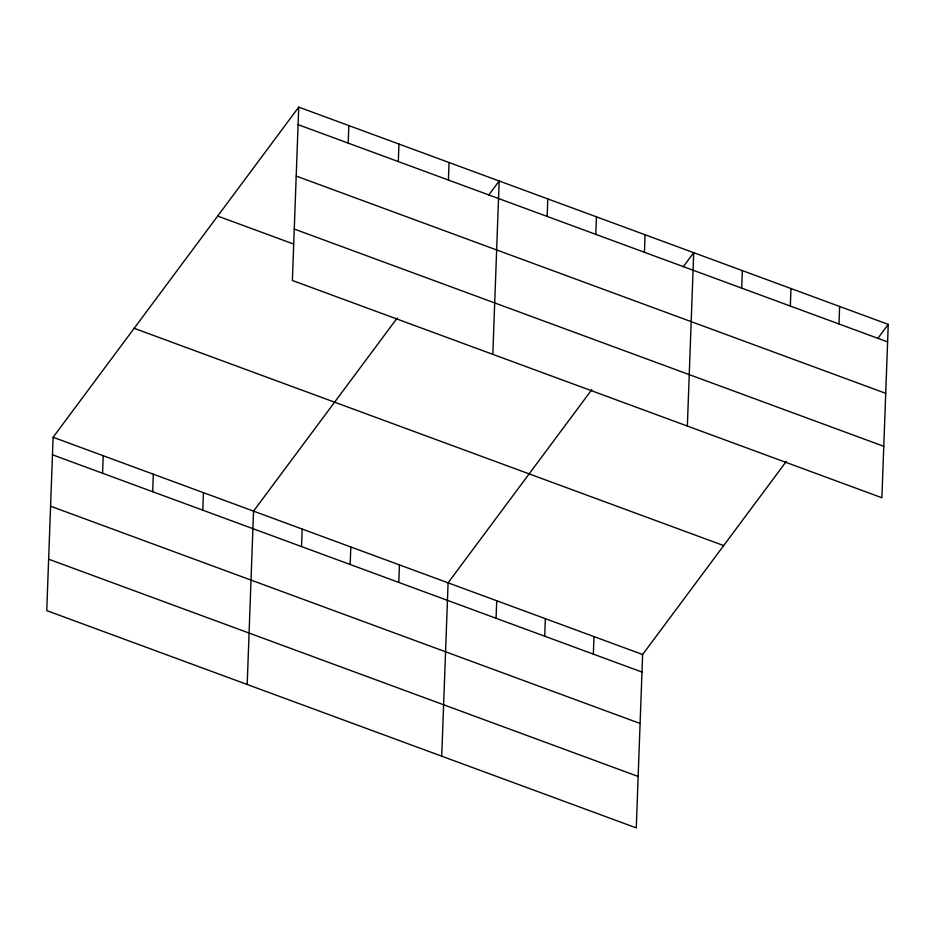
<?xml version="1.0" encoding="UTF-8"?>
<svg xmlns="http://www.w3.org/2000/svg" width="935" height="935" viewBox="0 0 935 935"><rect width="100%" height="100%" fill="white"/><g stroke="black" fill="none" stroke-linecap="round" stroke-linejoin="round"><path stroke-width="1.4" d="M298.732 107.116L292.375 280.477L881.892 497.736L888.25 324.387L298.732 107.116L53.108 437.264L46.75 610.613L636.267 827.884L642.625 654.523L786.312 461.399M102.57 473.25L103.212 455.731M152.685 491.728L153.328 474.197M202.79 510.194L203.433 492.663M247.191 684.49L253.537 511.129L397.235 317.993M301.537 546.578L302.18 529.058M348.194 143.113L348.837 125.582M350.169 564.506L350.812 546.987M398.31 161.58L398.953 144.048M398.801 582.435L399.444 564.904M448.414 180.046L449.057 162.526M441.729 756.181L448.087 582.832L591.773 389.696M492.815 354.342L499.173 180.993L488.713 195.041M496.076 618.28L496.719 600.749M547.162 216.441L547.805 198.91M544.708 636.209L545.35 618.678M595.794 234.369L596.437 216.838M593.351 654.126L593.994 636.606M644.437 252.286L645.08 234.767M687.354 426.044L693.712 252.684L683.251 266.744M741.7 288.132L742.343 270.612M790.332 306.061L790.975 288.541M838.976 323.989L839.618 306.458M877.79 338.447L888.25 324.387M298.09 124.647L887.607 341.906M296.208 176.072L885.726 393.331M294.256 229.052L883.774 446.311M217.68 216.067L293.52 244.012M134.161 328.314L723.678 545.584M53.108 437.264L642.625 654.523M52.465 454.784L641.983 672.055M50.584 506.209L640.101 723.48M48.632 559.188L638.149 776.459"/></g></svg>
